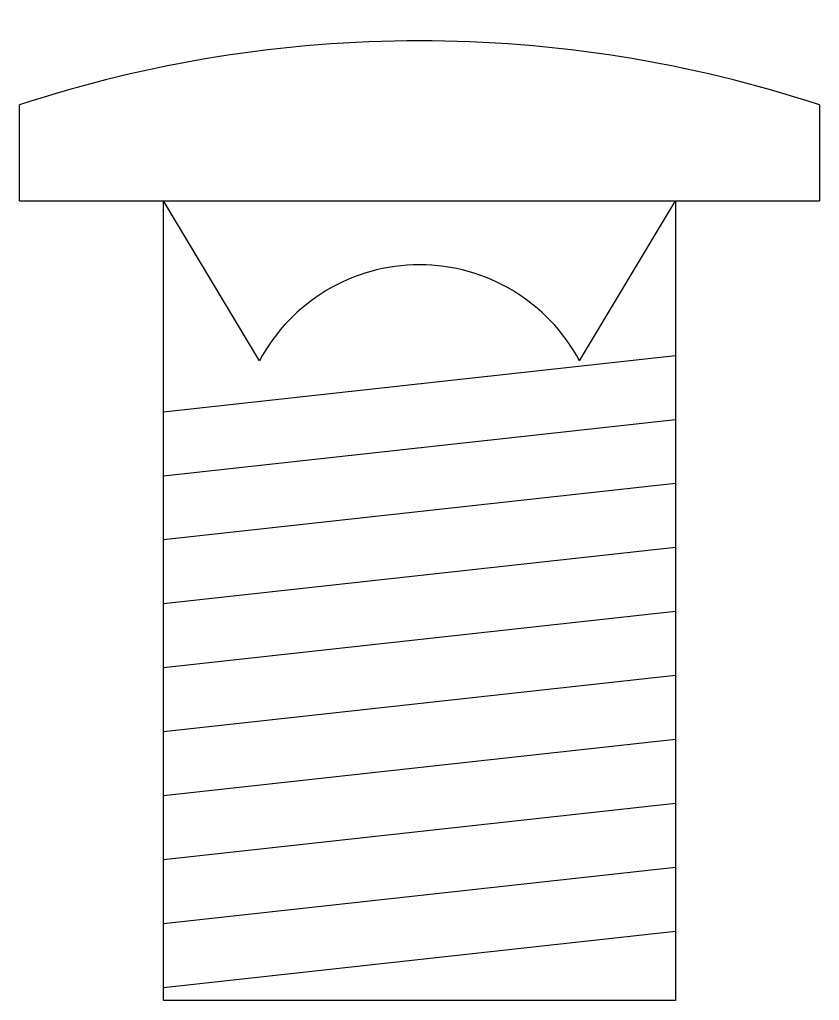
# Model space of a CAD drawing. Header units: millimetres. Extents: x 0 to 12.5, y 0 to 15.3.
import ezdxf

# ---------------------------------------------------------------- set-up
doc = ezdxf.new("R2010")
doc.units = ezdxf.units.MM

# ---------------------------------------------------------------- blocks, each defined once
blk = doc.blocks.new('bulong8 tu ham')
at = {"color": 5}
for p, q in [((-2.25, 12.5), (10.25, 12.5)), ((0, 12.5), (8, 12.5)), ((1.5, 10), (0, 12.5)), ((6.5, 10), (8, 12.5)), ((0, 9.203), (8, 10.084)), ((0, 8.203), (8, 9.084)), ((0, 7.203), (8, 8.084)), ((0, 6.203), (8, 7.084)), ((0, 5.203), (8, 6.084)), ((0, 4.203), (8, 5.084)), ((0, 3.203), (8, 4.084)), ((0, 2.203), (8, 3.084)), ((0, 1.203), (8, 2.084)), ((0, 0.203), (8, 1.084))]:
    blk.add_line(p, q, dxfattribs=at)
for points in [[(-2.25, 12.5), (-2.25, 14)], [(10.25, 14), (10.25, 12.5)], [(8, 0), (0, 0)]]:
    blk.add_lwpolyline(points, dxfattribs=at)
blk.add_lwpolyline([(0, 12.5), (8, 12.5), (8, 0), (0, 0)], close=True, dxfattribs=at)
for centre, radius, start, end in [((4, -5.031), 20.031, 71.8194, 108.1806), ((4, 8.667), 2.833, 28.0725, 151.9275)]:
    blk.add_arc(centre, radius, start, end, dxfattribs=at)

msp = doc.modelspace()

# ---------------------------------------------------------------- block references
msp.add_blockref('bulong8 tu ham', (2.25, 0))

doc.saveas('drawing.dxf')
